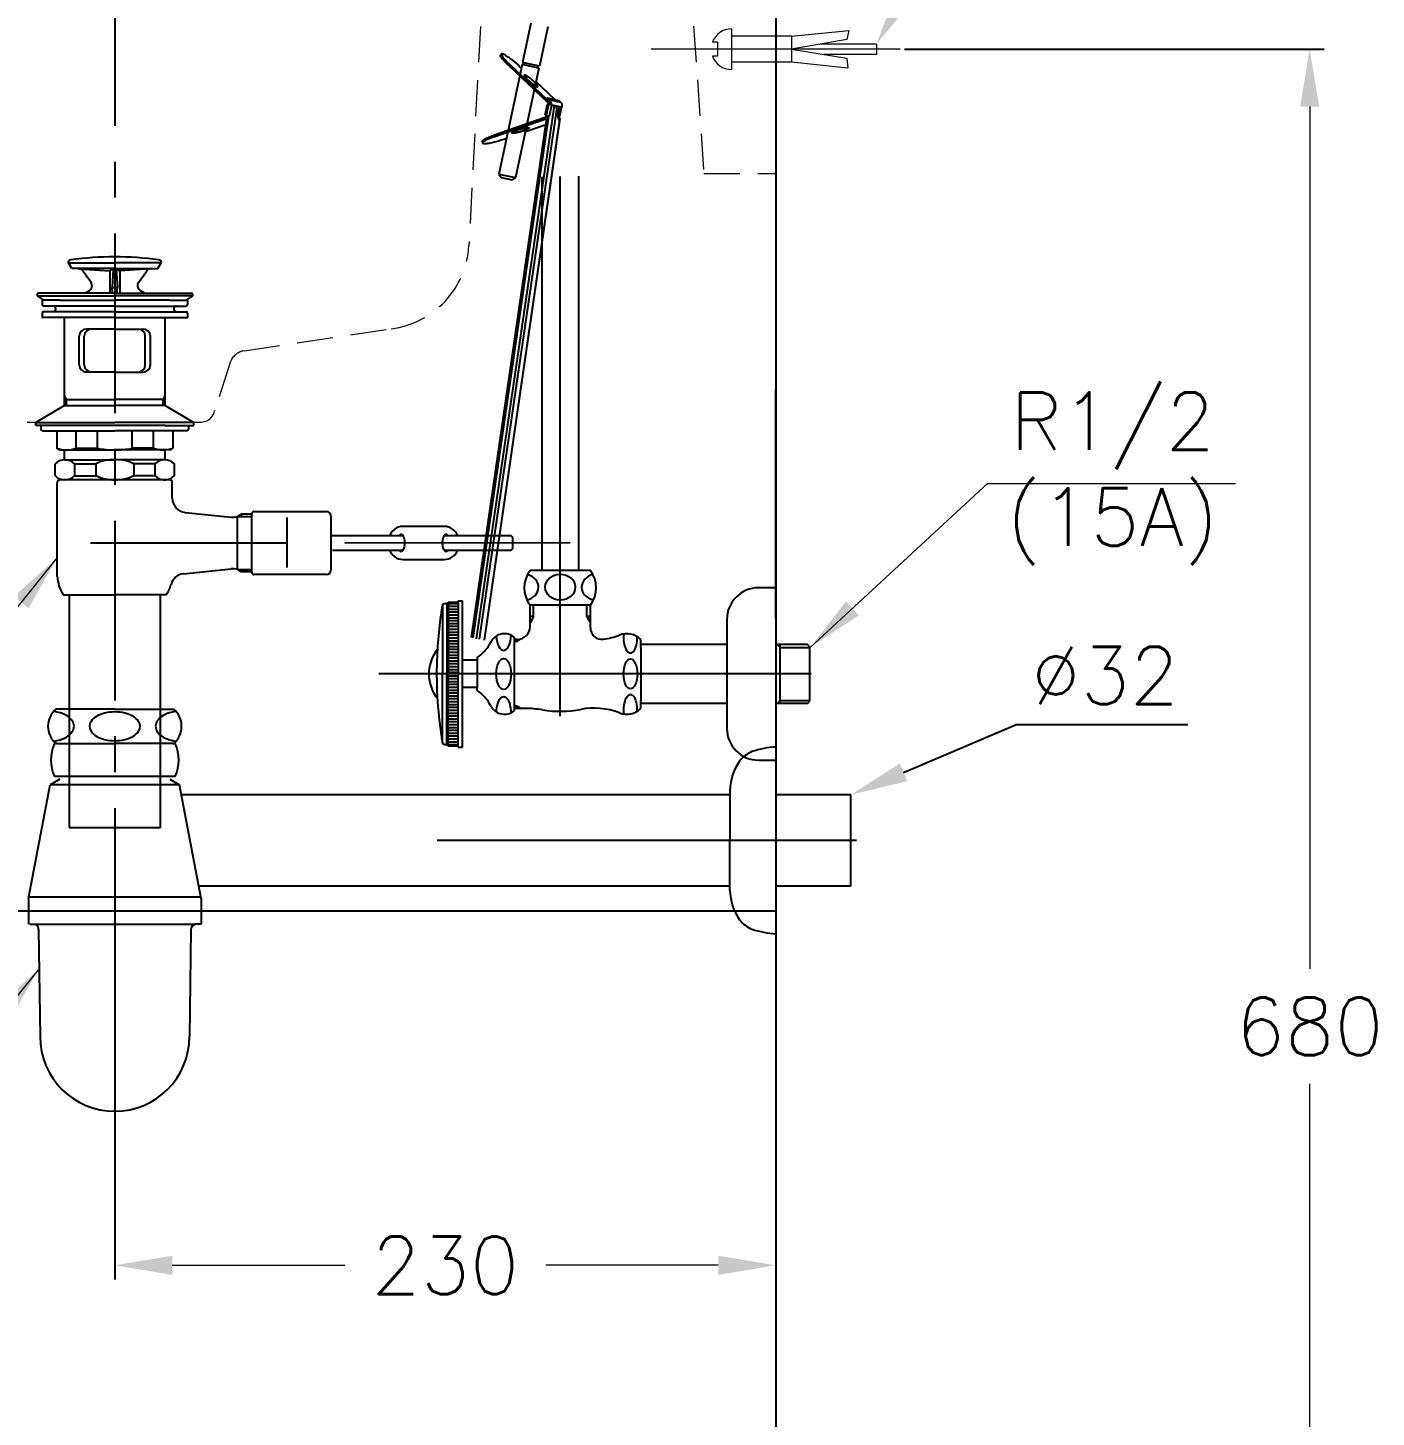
# Model space of a CAD drawing. Header units: inches. Extents: x -7545 to -4445, y -11039 to -8939.
# Drawn here: x -5443.2 to -4974, y -10596.1 to -10112.4 of the extents above; entities that cross this region are included whole.
import ezdxf

# ---------------------------------------------------------------- set-up
doc = ezdxf.new("R2010")
doc.units = ezdxf.units.IN
doc.header["$LTSCALE"] = 50
doc.header["$MEASUREMENT"] = 0
doc.linetypes.add('CENTER', pattern=[2, 1.25, -0.25, 0.25, -0.25])
doc.linetypes.add('HIDDEN', pattern=[0.375, 0.25, -0.125])
for name, color, linetype in [('1', 1, 'Continuous'), ('2', 2, 'Continuous'), ('3', 3, 'Continuous'), ('4', 4, 'Continuous'), ('6', 6, 'Continuous'), ('7', 7, 'Continuous'), ('CENTER', 2, 'CENTER')]:
    doc.layers.add(name, color=color, linetype=linetype)
doc.styles.get("Standard").update_dxf_attribs({"font": 'txt.shx', "bigfont": 'whgtxt.shx'})
doc.dimstyles.get("Standard").update_dxf_attribs({"dimtxt": 20, "dimasz": 20, "dimexe": 5, "dimexo": 1.5, "dimgap": 10, "dimtad": 0, "dimtoh": 1, "dimdec": 0, "dimzin": 0, "dimdsep": 46, "dimtxsty": 'Standard', "dimcen": 0, "dimclrd": 3, "dimclre": 3, "dimclrt": 2, "dimadec": 0, "dimazin": 3, "dimtfac": 1, "dimtdec": 0, "dimtofl": 0, "dimtmove": 0, "dimatfit": 3, "dimfxl": 0, "dimtolj": 1, "dimtzin": 0, "dimlwd": 0, "dimlwe": 25, "dimarcsym": 0})

# ---------------------------------------------------------------- blocks, each defined once
blk = doc.blocks.new('*D18')
at = {"color": 3, "linetype": 'Continuous', "lineweight": 25}
for p, q in [((-5138.14, -10119.89), (-4992.13, -10119.89)), ((-5181.44, -10800.24), (-4992.13, -10800.24))]:
    blk.add_line(p, q, dxfattribs=at)
at = {"color": 3, "linetype": 'Continuous', "lineweight": 0}
for p, q in [((-4997.13, -10139.89), (-4997.13, -10440.07)), ((-4997.13, -10780.24), (-4997.13, -10480.07))]:
    blk.add_line(p, q, dxfattribs=at)
at = {"color": 3}
for points in [[(-5000.46, -10139.89), (-4993.79, -10139.89), (-4997.13, -10119.89)], [(-5000.46, -10780.24), (-4993.79, -10780.24), (-4997.13, -10800.24)]]:
    blk.add_solid(points, dxfattribs=at)
at = {"layer": 'DEFPOINTS', "color": 0}
for p in [(-5139.64, -10119.89), (-5182.94, -10800.24), (-4997.13, -10800.24)]:
    blk.add_point(p, dxfattribs=at)
at = {"color": 2, "insert": (-4997.13, -10460.07), "char_height": 20, "attachment_point": 5}
blk.add_mtext('\\A1;680', dxfattribs=at)

msp = doc.modelspace()

# ---------------------------------------------------------------- linework, layer by layer
at = {"lineweight": 0}
for p, q in [((-5182.94, -10045.9), (-5182.94, -10162.42)), ((-5182.94, -10142.74), (-5182.94, -10412.99)), ((-5182.94, -10452.82), (-5182.94, -10492.65))]:
    msp.add_line(p, q, dxfattribs=at)
at = {"color": 7, "linetype": 'HIDDEN', "lineweight": 0}
for p, q in [((-5282.78, -10055.79), (-5289.73, -10188.36)), ((-5367.97, -10224.88), (-5316.52, -10217.22))]:
    msp.add_line(p, q, dxfattribs=at)
for p, q in [((-5182.94, -10177.55), (-5182.94, -10800.24)), ((-5523, -10419.88), (-5182.94, -10419.88))]:
    msp.add_line(p, q)
at = {"color": 4}
for p, q in [((-5432.04, -10374.02), (-5435.44, -10376.02)), ((-5391.94, -10373.11), (-5433.94, -10373.11)), ((-5393.84, -10374.02), (-5390.44, -10376.02)), ((-5442.94, -10415.52), (-5435.44, -10376.02)), ((-5390.44, -10376.02), (-5435.44, -10376.02)), ((-5382.94, -10415.52), (-5390.44, -10376.02)), ((-5442.94, -10415.02), (-5383.03, -10415.02)), ((-5442.94, -10415.52), (-5442.94, -10424.52)), ((-5382.94, -10415.52), (-5382.94, -10424.52)), ((-5442.56, -10424.52), (-5440.56, -10424.52)), ((-5440.56, -10424.52), (-5384.94, -10424.52)), ((-5439.44, -10426.32), (-5438.94, -10463.61)), ((-5386.44, -10426.45), (-5386.94, -10463.61)), ((-5382.94, -10424.52), (-5384.94, -10424.52))]:
    msp.add_line(p, q, dxfattribs=at)
at = {"color": 3}
msp.add_lwpolyline([(-5138.43, -10371.65), (-5099.47, -10355.15)], dxfattribs=at)
at = {"color": 7, "linetype": 'HIDDEN', "lineweight": 0}
msp.add_arc((-5320.67, -10186.5), 31, 277.2668, 356.559, dxfattribs=at)
at = {"color": 4}
for centre, radius, start, end in [((-5421.34, -10367.36), 13.85, 155.4705, 204.5295), ((-5404.54, -10367.36), 13.85, 335.4705, 24.5295), ((-5441.44, -10426.32), 2, 0, 64.1581), ((-5384.44, -10426.45), 2, 104.4775, 180), ((-5412.94, -10463.61), 26, 180, 0)]:
    msp.add_arc(centre, radius, start, end, dxfattribs=at)
at = {"color": 3}
msp.add_solid([(-5137.13, -10374.72), (-5156.84, -10379.45), (-5139.73, -10368.58)], dxfattribs=at)
at = {"layer": '1'}
msp.add_line((-5182.94, -9900.24), (-5182.94, -10800.24), dxfattribs=at)
at = {"layer": '1', "color": 7, "linetype": 'ByBlock'}
msp.add_line((-5182.94, -10045.89), (-5182.94, -10414.88), dxfattribs=at)
at = {"layer": '1', "color": 7, "linetype": 'Continuous', "lineweight": 0}
for p, q in [((-5198.33, -10112.8), (-5198.33, -10126.98)), ((-5177.45, -10115.39), (-5157.5, -10113.36)), ((-5157.5, -10113.36), (-5158.16, -10116.5)), ((-5203.22, -10117.49), (-5205, -10117.49)), ((-5203.22, -10117.49), (-5203.22, -10122.29)), ((-5182.52, -10115.39), (-5198.33, -10115.39)), ((-5177.45, -10115.39), (-5182.52, -10115.39)), ((-5177.45, -10115.39), (-5177.45, -10124.39)), ((-5158.16, -10116.5), (-5177.45, -10119.89)), ((-5147.89, -10118.09), (-5167.22, -10118.09)), ((-5147.89, -10118.09), (-5147.84, -10121.69)), ((-5139.64, -10119.89), (-5226.24, -10119.89)), ((-5203.22, -10122.29), (-5205, -10122.29)), ((-5177.45, -10119.89), (-5158.16, -10123.02)), ((-5147.84, -10121.69), (-5166.37, -10121.69)), ((-5158.16, -10123.02), (-5157.83, -10126.53)), ((-5182.52, -10124.39), (-5198.33, -10124.39)), ((-5177.45, -10124.39), (-5182.52, -10124.39)), ((-5157.83, -10126.53), (-5177.45, -10124.39))]:
    msp.add_line(p, q, dxfattribs=at)
at = {"layer": '1', "color": 3}
msp.add_line((-5039.57, -10355.15), (-5099.47, -10355.15), dxfattribs=at)
at = {"layer": '1', "color": 7, "linetype": 'Continuous', "lineweight": 0}
for start, end in [(90, 160.2122), (199.7878, 270)]:
    msp.add_arc((-5198.33, -10119.89), 7.09, start, end, dxfattribs=at)
at = {"layer": '1', "color": 3}
msp.add_solid([(-5134.91, -10102.52), (-5140.66, -10099.15), (-5147.89, -10118.09)], dxfattribs=at)
at = {"layer": '2', "color": 7, "linetype": 'HIDDEN', "lineweight": 0}
msp.add_arc((-5367.08, -10230.82), 6, 98.4789, 162.1548, dxfattribs=at)
at = {"layer": '3', "color": 7, "linetype": 'HIDDEN', "lineweight": 0}
for p, q in [((-5215.44, -10055.79), (-5207.94, -10163.18)), ((-5207.94, -10163.18), (-5182.94, -10163.18)), ((-5372.79, -10228.98), (-5378.11, -10245.5)), ((-5443.49, -10249.73), (-5383.05, -10249.73))]:
    msp.add_line(p, q, dxfattribs=at)
at = {"layer": '3', "color": 7}
msp.add_line((-5182.94, -10110.55), (-5182.94, -10175.55), dxfattribs=at)
at = {"layer": '3'}
for p, q in [((-5427.94, -10196.2), (-5429.17, -10194.07)), ((-5429.05, -10194.27), (-5412.94, -10194.27)), ((-5396.82, -10194.27), (-5412.94, -10194.27)), ((-5397.94, -10196.2), (-5396.71, -10194.07)), ((-5412.94, -10196.2), (-5427.94, -10196.2)), ((-5425.42, -10196.38), (-5414.69, -10197.08)), ((-5421.21, -10201.08), (-5423.93, -10197.23)), ((-5412.94, -10196.2), (-5414.69, -10197.08)), ((-5414.69, -10197.08), (-5414.69, -10204.8)), ((-5413.45, -10196.46), (-5413.89, -10202.87)), ((-5412.94, -10196.2), (-5411.19, -10197.08)), ((-5412.94, -10196.2), (-5397.94, -10196.2)), ((-5412.42, -10196.46), (-5411.99, -10202.87)), ((-5400.45, -10196.38), (-5411.19, -10197.08)), ((-5411.19, -10197.08), (-5411.19, -10204.8)), ((-5404.66, -10201.08), (-5401.94, -10197.23)), ((-5439.94, -10205.2), (-5439.94, -10205.8)), ((-5430.24, -10204.8), (-5439.54, -10204.8)), ((-5412.94, -10204.8), (-5430.24, -10204.8)), ((-5423.29, -10204.8), (-5421.85, -10203.96)), ((-5413.89, -10202.84), (-5412.94, -10202.84)), ((-5413.68, -10204.8), (-5413.89, -10202.84)), ((-5411.99, -10202.84), (-5412.94, -10202.84)), ((-5412.94, -10204.8), (-5395.64, -10204.8)), ((-5412.19, -10204.8), (-5411.99, -10202.84)), ((-5402.58, -10204.8), (-5404.03, -10203.96)), ((-5395.64, -10204.8), (-5386.34, -10204.8)), ((-5385.94, -10205.2), (-5385.94, -10205.8)), ((-5439.94, -10205.8), (-5412.94, -10205.8)), ((-5439.94, -10205.8), (-5437.79, -10207.3)), ((-5438.24, -10207.5), (-5438.24, -10208.8)), ((-5431.94, -10207.3), (-5438.04, -10207.3)), ((-5412.94, -10209.3), (-5437.74, -10209.3)), ((-5431.94, -10207.3), (-5412.94, -10207.3)), ((-5385.94, -10205.8), (-5412.94, -10205.8)), ((-5393.94, -10207.3), (-5412.94, -10207.3)), ((-5412.94, -10209.3), (-5388.13, -10209.3)), ((-5393.94, -10207.3), (-5387.83, -10207.3)), ((-5385.94, -10205.8), (-5388.08, -10207.3)), ((-5387.63, -10207.5), (-5387.63, -10208.8)), ((-5438.24, -10211.8), (-5438.24, -10213.1)), ((-5412.94, -10213.3), (-5438.04, -10213.3)), ((-5412.94, -10211.3), (-5437.74, -10211.3)), ((-5430.44, -10243.89), (-5430.44, -10213.3)), ((-5412.94, -10211.3), (-5388.13, -10211.3)), ((-5412.94, -10213.3), (-5387.83, -10213.3)), ((-5395.44, -10243.89), (-5395.44, -10213.3)), ((-5387.63, -10211.8), (-5387.63, -10213.1)), ((-5425.31, -10229.8), (-5425.31, -10219.8)), ((-5423.54, -10229.8), (-5423.54, -10219.8)), ((-5412.94, -10217.3), (-5422.81, -10217.3)), ((-5412.94, -10217.3), (-5403.06, -10217.3)), ((-5402.33, -10229.8), (-5402.33, -10219.8)), ((-5400.56, -10229.8), (-5400.56, -10219.8)), ((-5412.94, -10232.3), (-5422.81, -10232.3)), ((-5412.94, -10232.3), (-5403.06, -10232.3)), ((-5430.44, -10243.89), (-5440.44, -10249.89)), ((-5429.74, -10241.8), (-5430.44, -10240.59)), ((-5430.44, -10241.8), (-5412.94, -10241.8)), ((-5430.44, -10243.89), (-5412.94, -10243.89)), ((-5429.74, -10243.89), (-5429.74, -10241.8)), ((-5395.44, -10241.8), (-5412.94, -10241.8)), ((-5395.44, -10243.89), (-5412.94, -10243.89)), ((-5396.14, -10241.8), (-5395.44, -10240.59)), ((-5396.14, -10243.89), (-5396.14, -10241.8)), ((-5395.44, -10243.89), (-5385.44, -10249.89)), ((-5440.44, -10249.89), (-5412.94, -10249.89)), ((-5440.44, -10250.89), (-5440.44, -10249.89)), ((-5430.44, -10250.89), (-5440.44, -10250.89)), ((-5438.63, -10250.89), (-5438.63, -10252.19)), ((-5438.13, -10252.69), (-5433.13, -10252.69)), ((-5433.13, -10252.69), (-5412.94, -10252.69)), ((-5433.13, -10252.69), (-5433.13, -10258.82)), ((-5395.44, -10250.89), (-5430.44, -10250.89)), ((-5426.35, -10258.82), (-5426.35, -10252.69)), ((-5418.95, -10258.82), (-5418.95, -10252.69)), ((-5385.44, -10249.89), (-5412.94, -10249.89)), ((-5392.74, -10252.69), (-5412.94, -10252.69)), ((-5406.92, -10258.82), (-5406.92, -10252.69)), ((-5399.52, -10258.82), (-5399.52, -10252.69)), ((-5395.44, -10250.89), (-5385.44, -10250.89)), ((-5387.74, -10252.69), (-5392.74, -10252.69)), ((-5392.74, -10252.69), (-5392.74, -10258.82)), ((-5387.24, -10250.89), (-5387.24, -10252.19)), ((-5385.44, -10250.89), (-5385.44, -10249.89)), ((-5432.13, -10259.39), (-5433.13, -10258.82)), ((-5426.35, -10258.82), (-5418.95, -10258.82)), ((-5399.52, -10258.82), (-5406.92, -10258.82)), ((-5393.74, -10259.39), (-5392.74, -10258.82)), ((-5432.13, -10259.39), (-5430.73, -10259.39)), ((-5430.73, -10259.39), (-5412.94, -10259.39)), ((-5430.44, -10262.8), (-5430.44, -10259.39)), ((-5430.29, -10262.8), (-5413.18, -10262.8)), ((-5395.14, -10259.39), (-5412.94, -10259.39)), ((-5395.58, -10262.8), (-5412.69, -10262.8)), ((-5395.44, -10262.8), (-5395.44, -10259.39)), ((-5393.74, -10259.39), (-5395.14, -10259.39)), ((-5433.68, -10268.36), (-5433.68, -10264.24)), ((-5426.91, -10264.24), (-5426.91, -10268.36)), ((-5426.91, -10264.24), (-5419.5, -10264.24)), ((-5426.91, -10268.36), (-5419.5, -10268.36)), ((-5419.5, -10264.24), (-5419.5, -10268.36)), ((-5398.97, -10264.24), (-5406.37, -10264.24)), ((-5406.37, -10264.24), (-5406.37, -10268.36)), ((-5398.97, -10268.36), (-5406.37, -10268.36)), ((-5398.97, -10264.24), (-5398.97, -10268.36)), ((-5392.19, -10268.36), (-5392.19, -10264.24)), ((-5432.94, -10303.4), (-5432.94, -10270.8)), ((-5412.94, -10269.8), (-5431.94, -10269.8)), ((-5395.58, -10269.8), (-5412.94, -10269.8)), ((-5396.14, -10269.8), (-5395.58, -10269.8)), ((-5395.58, -10269.8), (-5395.18, -10269.8)), ((-5393.94, -10269.8), (-5395.44, -10269.8)), ((-5392.94, -10276.16), (-5392.94, -10270.8)), ((-5388.47, -10281.13), (-5372.43, -10282.85)), ((-5370.41, -10282.6), (-5365.3, -10282.6)), ((-5370.27, -10301.05), (-5370.27, -10282.55)), ((-5368.94, -10281.8), (-5368.94, -10282.6)), ((-5365.28, -10281.8), (-5368.94, -10281.8)), ((-5365.3, -10282.6), (-5365.3, -10281.6)), ((-5365.3, -10302), (-5365.3, -10282.6)), ((-5364.5, -10280.8), (-5339.3, -10280.8)), ((-5352.94, -10300.34), (-5352.94, -10282.9)), ((-5337.8, -10282.3), (-5337.8, -10288.07)), ((-5301.6, -10286.04), (-5312.66, -10286.04)), ((-5298.31, -10286.04), (-5301.6, -10286.04)), ((-5352.94, -10291.8), (-5421.44, -10291.82)), ((-5318.57, -10289.29), (-5338.01, -10289.29)), ((-5337.8, -10288.07), (-5337.8, -10301.3)), ((-5254.48, -10291.78), (-5332.94, -10291.8)), ((-5312.62, -10289.29), (-5318.57, -10289.29)), ((-5274.98, -10289.28), (-5298.35, -10289.29)), ((-5274.48, -10289.78), (-5274.98, -10289.28)), ((-5274.48, -10293.78), (-5274.48, -10289.78)), ((-5337.21, -10294.29), (-5312.62, -10294.29)), ((-5312.65, -10297.54), (-5301.33, -10297.54)), ((-5301.33, -10297.54), (-5298.31, -10297.54)), ((-5298.35, -10294.29), (-5274.98, -10294.28)), ((-5274.98, -10294.28), (-5274.48, -10293.78)), ((-5389.07, -10302.53), (-5372.43, -10300.74)), ((-5370.27, -10301.05), (-5365.3, -10301.05)), ((-5368.94, -10301.8), (-5368.94, -10301)), ((-5365.28, -10301.8), (-5368.94, -10301.8)), ((-5339.3, -10302.8), (-5364.5, -10302.8)), ((-5430.94, -10309.8), (-5412.94, -10309.8)), ((-5428.81, -10309.8), (-5428.81, -10390.8)), ((-5394.94, -10309.8), (-5412.94, -10309.8)), ((-5397.06, -10390.8), (-5397.06, -10309.8)), ((-5428.81, -10390.8), (-5397.06, -10390.8))]:
    msp.add_line(p, q, dxfattribs=at)
at = {"layer": '3', "color": 3, "linetype": 'Continuous', "lineweight": 25}
for p, q in [((-5412.94, -10406.49), (-5412.94, -10548.24)), ((-5182.94, -10413.05), (-5182.94, -10548.24))]:
    msp.add_line(p, q, dxfattribs=at)
at = {"layer": '3', "color": 3, "linetype": 'Continuous', "lineweight": 0}
for p, q in [((-5392.94, -10543.24), (-5332.94, -10543.24)), ((-5202.94, -10543.24), (-5262.94, -10543.24))]:
    msp.add_line(p, q, dxfattribs=at)
at = {"layer": '3'}
for centre, radius, start, end in [((-5428.09, -10194.27), 1.1, 97.3204, 169.4262), ((-5412.94, -10312.2), 120, 90, 97.3204), ((-5412.94, -10312.2), 120, 82.6796, 90), ((-5397.79, -10194.27), 1.1, 10.5738, 82.6796), ((-5425.56, -10198.38), 2, 35.2023, 86.2618), ((-5400.31, -10198.38), 2, 93.7382, 144.7977), ((-5439.54, -10205.2), 0.4, 90, 180), ((-5422.85, -10202.23), 2, 300, 35.2023), ((-5403.03, -10202.23), 2, 144.7977, 240), ((-5386.34, -10205.2), 0.4, 0, 90), ((-5438.04, -10207.5), 0.2, 90, 180), ((-5437.74, -10208.8), 0.5, 180, 270), ((-5434.44, -10210.3), 1, 270, 90), ((-5391.44, -10210.3), 1, 90, 270), ((-5388.13, -10208.8), 0.5, 270, 0), ((-5387.83, -10207.5), 0.2, 0, 90), ((-5437.74, -10211.8), 0.5, 90, 180), ((-5438.04, -10213.1), 0.2, 180, 270), ((-5388.13, -10211.8), 0.5, 0, 90), ((-5387.83, -10213.1), 0.2, 270, 0), ((-5422.81, -10219.8), 2.5, 90, 180), ((-5421.04, -10219.8), 2.5, 90, 180), ((-5404.83, -10219.8), 2.5, 0, 90), ((-5403.06, -10219.8), 2.5, 0, 90), ((-5422.81, -10229.8), 2.5, 180, 270), ((-5421.04, -10229.8), 2.5, 180, 270), ((-5404.83, -10229.8), 2.5, 270, 0), ((-5403.06, -10229.8), 2.5, 270, 0), ((-5438.13, -10252.19), 0.5, 180, 270), ((-5387.74, -10252.19), 0.5, 270, 0), ((-5429.74, -10249.21), 10.18, 250.5679, 289.4321), ((-5413.13, -10229.94), 29.46, 258.5956, 270.3737), ((-5412.74, -10229.94), 29.46, 269.6263, 281.4044), ((-5396.13, -10249.21), 10.18, 250.5679, 289.4321), ((-5430.29, -10267.51), 4.7, 43.9409, 136.0591), ((-5413.4, -10276.4), 13.61, 89.0643, 116.6472), ((-5412.47, -10276.4), 13.61, 63.3528, 90.9357), ((-5395.58, -10267.51), 4.7, 43.9409, 136.0591), ((-5430.29, -10265.09), 4.7, 223.9409, 316.0591), ((-5413.4, -10256.19), 13.61, 243.3528, 270.9357), ((-5412.47, -10256.19), 13.61, 269.0643, 296.6472), ((-5395.58, -10265.09), 4.7, 223.9409, 316.0591), ((-5431.94, -10270.8), 1, 90, 180), ((-5393.94, -10270.8), 1, 0, 90), ((-5387.94, -10276.16), 5, 180, 263.8845), ((-5372.03, -10277.87), 5, 265.3322, 308.1927), ((-5364.5, -10281.6), 0.8, 90, 180), ((-5339.3, -10282.3), 1.5, 0, 90), ((-5312.66, -10291.04), 5, 90.0143, 159.527), ((-5298.31, -10291.04), 5, 20.5016, 90.0143), ((-5312.29, -10290.57), 2.13, 132.8854, 143.0174), ((-5313.31, -10289.48), 0.639, 90.0143, 132.8854), ((-5313.31, -10289.48), 0.639, 47.1432, 90.0143), ((-5314.32, -10290.57), 2.13, 24.0606, 47.1432), ((-5315.96, -10291.31), 3.93, 10.4856, 24.0606), ((-5318.58, -10291.79), 6.59, 0.0143, 10.4856), ((-5318.58, -10291.79), 6.59, 349.543, 0.0143), ((-5292.38, -10291.78), 6.59, 169.543, 180.0143), ((-5292.38, -10291.78), 6.59, 180.0143, 190.4856), ((-5295, -10291.3), 3.93, 155.968, 169.543), ((-5296.65, -10290.57), 2.13, 132.8854, 155.968), ((-5297.66, -10289.47), 0.639, 90.0143, 132.8854), ((-5297.66, -10289.47), 0.639, 47.1432, 90.0143), ((-5298.68, -10290.57), 2.13, 37.0111, 47.1432), ((-5312.66, -10292.54), 5, 200.5016, 270.0143), ((-5312.29, -10293.01), 2.13, 217.0111, 227.1432), ((-5313.3, -10294.1), 0.639, 227.1432, 270.0143), ((-5313.3, -10294.1), 0.639, 270.0143, 312.8854), ((-5314.32, -10293.01), 2.13, 312.8854, 335.968), ((-5315.96, -10292.27), 3.93, 335.968, 349.543), ((-5295, -10292.27), 3.93, 190.4856, 204.0606), ((-5296.64, -10293), 2.13, 204.0606, 227.1432), ((-5298.31, -10292.54), 5, 270.0143, 339.527), ((-5297.66, -10294.1), 0.639, 227.1432, 270.0143), ((-5297.66, -10294.1), 0.639, 270.0143, 312.8854), ((-5298.68, -10293), 2.13, 312.8854, 323.0174), ((-5372.03, -10305.73), 5, 51.8073, 94.6678), ((-5364.5, -10302), 0.8, 180, 270), ((-5339.3, -10301.3), 1.5, 270, 0), ((-5419.95, -10302.85), 13, 182.42, 212.3), ((-5405.92, -10302.85), 13, 327.7, 345.0405), ((-5388.54, -10307.5), 5, 96.1155, 165.0405)]:
    msp.add_arc(centre, radius, start, end, dxfattribs=at)
at = {"layer": '3', "color": 7, "linetype": 'HIDDEN', "lineweight": 0}
msp.add_arc((-5383.05, -10244.73), 5, 270, 351.1144, dxfattribs=at)
at = {"layer": '3', "color": 3}
for points in [[(-5392.94, -10539.91), (-5392.94, -10546.58), (-5412.94, -10543.24)], [(-5202.94, -10539.91), (-5202.94, -10546.58), (-5182.94, -10543.24)]]:
    msp.add_solid(points, dxfattribs=at)
at = {"layer": '4'}
for p, q in [((-5429.19, -10349.61), (-5433.48, -10349.61)), ((-5429.19, -10349.61), (-5433.48, -10349.61)), ((-5412.94, -10349.61), (-5429.19, -10349.61)), ((-5412.94, -10349.61), (-5429.19, -10349.61)), ((-5412.94, -10349.61), (-5396.69, -10349.61)), ((-5412.94, -10349.61), (-5396.69, -10349.61)), ((-5396.69, -10349.61), (-5392.4, -10349.61)), ((-5396.69, -10349.61), (-5392.4, -10349.61)), ((-5433.09, -10361.61), (-5433.48, -10361.61)), ((-5433.09, -10361.61), (-5412.94, -10361.61)), ((-5433.09, -10361.61), (-5412.94, -10361.61)), ((-5392.79, -10361.61), (-5412.94, -10361.61)), ((-5392.79, -10361.61), (-5412.94, -10361.61)), ((-5392.79, -10361.61), (-5392.4, -10361.61)), ((-5198.92, -10379.45), (-5389.78, -10379.45)), ((-5198.92, -10377.93), (-5198.92, -10395.32)), ((-5156.84, -10379.45), (-5182.94, -10379.45)), ((-5156.84, -10411.2), (-5156.84, -10379.45)), ((-5154.84, -10395.32), (-5300.71, -10395.32)), ((-5198.92, -10412.72), (-5198.92, -10395.32)), ((-5198.92, -10411.2), (-5383.76, -10411.2)), ((-5156.84, -10411.2), (-5182.94, -10411.2))]:
    msp.add_line(p, q, dxfattribs=at)
for centre, radius, start, end in [((-5428.19, -10355.61), 8, 131.4096, 228.5904), ((-5436.19, -10365.74), 15.42, 76.3745, 82.907), ((-5434.97, -10360.74), 10.28, 59.664, 76.3745), ((-5412.94, -10366.22), 15.61, 90, 103.1721), ((-5412.94, -10366.22), 15.61, 90, 103.1721), ((-5412.94, -10366.22), 15.61, 76.8279, 90), ((-5412.94, -10366.22), 15.61, 76.8279, 90), ((-5390.9, -10360.74), 10.28, 103.6255, 120.336), ((-5389.69, -10365.74), 15.42, 97.093, 103.6255), ((-5397.69, -10355.61), 8, 311.4096, 48.5904), ((-5433.13, -10357.58), 6.63, 35.2916, 59.664), ((-5430.34, -10355.61), 3.21, 0, 35.2916), ((-5430.34, -10355.61), 3.21, 324.7084, 360), ((-5418.84, -10355.61), 2.94, 143.7544, 216.2456), ((-5416.03, -10357.68), 6.43, 119.4668, 143.7544), ((-5416.03, -10357.68), 6.43, 119.4668, 143.7544), ((-5414.16, -10360.98), 10.23, 103.1721, 119.4668), ((-5414.16, -10360.98), 10.23, 103.1721, 119.4668), ((-5411.71, -10360.98), 10.23, 60.5332, 76.8279), ((-5411.71, -10360.98), 10.23, 60.5332, 76.8279), ((-5409.84, -10357.68), 6.43, 36.2456, 60.5332), ((-5409.84, -10357.68), 6.43, 36.2456, 60.5332), ((-5407.03, -10355.61), 2.94, 323.7544, 36.2456), ((-5395.53, -10355.61), 3.21, 144.7084, 180), ((-5395.53, -10355.61), 3.21, 180, 215.2916), ((-5392.74, -10357.58), 6.63, 120.336, 144.7084), ((-5436.19, -10345.49), 15.42, 277.093, 283.6255), ((-5434.97, -10350.49), 10.28, 283.6255, 300.336), ((-5433.13, -10353.64), 6.63, 300.336, 324.7084), ((-5416.03, -10353.55), 6.43, 216.2456, 240.5332), ((-5414.16, -10350.25), 10.23, 240.5332, 256.8279), ((-5412.94, -10345), 15.61, 256.8279, 270), ((-5412.94, -10345), 15.61, 270, 283.1721), ((-5411.71, -10350.25), 10.23, 283.1721, 299.4668), ((-5409.84, -10353.55), 6.43, 299.4668, 323.7544), ((-5392.74, -10353.64), 6.63, 215.2916, 239.664), ((-5390.9, -10350.49), 10.28, 239.664, 256.3745), ((-5389.69, -10345.49), 15.42, 256.3745, 262.907), ((-5187.59, -10373.75), 10, 111.1927, 142.8035), ((-5181.44, -10392.79), 30, 92.866, 109.0071), ((-5178.94, -10378.82), 20, 146.2077, 177.4359), ((-5178.94, -10411.82), 20, 182.5641, 213.7923), ((-5187.59, -10416.9), 10, 217.1965, 248.8073), ((-5181.44, -10397.86), 30, 250.9929, 267.134)]:
    msp.add_arc(centre, radius, start, end, dxfattribs=at)
at = {"layer": '6'}
for p, q in [((-5264.29, -10164.35), (-5264.29, -10301.39)), ((-5257.94, -10352.11), (-5257.94, -10164.22)), ((-5251.59, -10164.09), (-5251.59, -10301.39)), ((-5182.94, -10318.05), (-5182.94, -10238.37)), ((-5182.94, -10278.42), (-5182.94, -10297.69)), ((-5251.59, -10301.39), (-5268.44, -10301.39)), ((-5247.44, -10301.39), (-5251.59, -10301.39)), ((-5293.44, -10311.89), (-5291.94, -10311.89)), ((-5293.44, -10312.09), (-5293.44, -10311.89)), ((-5293.44, -10312.09), (-5293.44, -10337.39)), ((-5291.94, -10312.89), (-5291.94, -10311.89)), ((-5182.94, -10307.39), (-5188.94, -10307.39)), ((-5298.85, -10313.39), (-5298.85, -10337.39)), ((-5298.26, -10312.89), (-5297.44, -10312.89)), ((-5297.44, -10312.89), (-5296.94, -10312.39)), ((-5297.44, -10312.89), (-5297.44, -10337.39)), ((-5296.94, -10312.39), (-5296.94, -10337.39)), ((-5296.94, -10312.39), (-5293.74, -10312.39)), ((-5296.94, -10312.8), (-5293.44, -10312.8)), ((-5296.94, -10313.8), (-5293.44, -10313.8)), ((-5296.94, -10314.8), (-5293.44, -10314.8)), ((-5296.94, -10315.8), (-5293.44, -10315.8)), ((-5296.94, -10316.8), (-5293.44, -10316.8)), ((-5291.94, -10337.39), (-5291.94, -10312.89)), ((-5268.44, -10320.89), (-5268.44, -10313.39)), ((-5247.44, -10313.39), (-5268.44, -10313.39)), ((-5267.19, -10317.39), (-5267.19, -10313.39)), ((-5248.69, -10317.39), (-5248.69, -10313.39)), ((-5247.44, -10321.31), (-5247.44, -10313.39)), ((-5296.94, -10317.8), (-5293.44, -10317.8)), ((-5296.94, -10318.8), (-5293.44, -10318.8)), ((-5296.94, -10319.8), (-5293.44, -10319.8)), ((-5296.94, -10320.8), (-5293.44, -10320.8)), ((-5296.94, -10321.8), (-5293.44, -10321.8)), ((-5267.19, -10317.39), (-5268.44, -10317.39)), ((-5267.19, -10317.39), (-5268.44, -10319.56)), ((-5247.44, -10317.39), (-5248.69, -10317.39)), ((-5248.69, -10317.39), (-5247.44, -10319.56)), ((-5199.94, -10318.39), (-5199.94, -10356.39)), ((-5296.94, -10322.8), (-5293.44, -10322.8)), ((-5296.94, -10323.8), (-5293.44, -10323.8)), ((-5296.94, -10324.8), (-5293.44, -10324.8)), ((-5296.94, -10325.8), (-5293.44, -10325.8)), ((-5281.96, -10326.07), (-5282.52, -10327.03)), ((-5273.85, -10325.39), (-5273.85, -10324.67)), ((-5273.85, -10349.39), (-5273.85, -10325.39)), ((-5272.94, -10325.39), (-5273.85, -10325.39)), ((-5272.94, -10326.14), (-5273.85, -10326.14)), ((-5272.94, -10326.14), (-5271.64, -10325.2)), ((-5272.94, -10326.14), (-5272.94, -10325.39)), ((-5229.94, -10328.14), (-5229.94, -10325.39)), ((-5296.94, -10326.8), (-5293.44, -10326.8)), ((-5296.94, -10327.8), (-5293.44, -10327.8)), ((-5296.94, -10328.8), (-5293.44, -10328.8)), ((-5296.94, -10329.8), (-5293.44, -10329.8)), ((-5296.94, -10330.8), (-5293.44, -10330.8)), ((-5199.94, -10327.14), (-5229.94, -10327.14)), ((-5229.94, -10328.14), (-5229.94, -10346.64)), ((-5171.94, -10327.14), (-5182.94, -10327.14)), ((-5181.44, -10328.14), (-5182.44, -10327.14)), ((-5181.44, -10347.64), (-5181.44, -10327.14)), ((-5181.44, -10328.14), (-5170.94, -10328.14)), ((-5170.94, -10328.14), (-5171.94, -10327.14)), ((-5171.06, -10346.64), (-5171.06, -10328.14)), ((-5296.94, -10331.8), (-5293.44, -10331.8)), ((-5296.94, -10332.8), (-5293.44, -10332.8)), ((-5296.94, -10333.8), (-5293.44, -10333.8)), ((-5296.94, -10334.8), (-5293.44, -10334.8)), ((-5296.94, -10335.8), (-5293.44, -10335.8)), ((-5286.85, -10332.64), (-5291.94, -10332.64)), ((-5286.85, -10331.66), (-5286.85, -10332.64)), ((-5286.85, -10332.64), (-5286.85, -10342.14)), ((-5170.66, -10337.39), (-5321.07, -10337.39)), ((-5298.85, -10361.39), (-5298.85, -10337.39)), ((-5297.44, -10361.89), (-5297.44, -10337.39)), ((-5296.94, -10336.8), (-5293.44, -10336.8)), ((-5296.94, -10362.39), (-5296.94, -10337.39)), ((-5296.94, -10337.98), (-5293.44, -10337.98)), ((-5296.94, -10338.98), (-5293.44, -10338.98)), ((-5296.94, -10339.98), (-5293.44, -10339.98)), ((-5296.94, -10340.98), (-5293.44, -10340.98)), ((-5293.44, -10362.69), (-5293.44, -10337.39)), ((-5291.94, -10362.89), (-5291.94, -10337.39)), ((-5296.94, -10341.98), (-5293.44, -10341.98)), ((-5296.94, -10342.98), (-5293.44, -10342.98)), ((-5296.94, -10343.98), (-5293.44, -10343.98)), ((-5296.94, -10344.98), (-5293.44, -10344.98)), ((-5296.94, -10345.98), (-5293.44, -10345.98)), ((-5286.85, -10342.14), (-5291.94, -10342.14)), ((-5286.85, -10343.13), (-5286.85, -10342.14)), ((-5296.94, -10346.98), (-5293.44, -10346.98)), ((-5296.94, -10347.98), (-5293.44, -10347.98)), ((-5296.94, -10348.98), (-5293.44, -10348.98)), ((-5296.94, -10349.98), (-5293.44, -10349.98)), ((-5281.96, -10348.71), (-5282.52, -10347.76)), ((-5272.94, -10348.64), (-5273.85, -10348.64)), ((-5273.85, -10350.11), (-5273.85, -10349.39)), ((-5270.22, -10349.39), (-5273.85, -10349.39)), ((-5272.94, -10349.39), (-5272.94, -10348.64)), ((-5272.94, -10348.64), (-5271.64, -10349.39)), ((-5229.94, -10349.39), (-5229.94, -10346.64)), ((-5199.94, -10347.64), (-5229.94, -10347.64)), ((-5229.94, -10347.64), (-5229.94, -10347.83)), ((-5229.94, -10349.39), (-5229.94, -10347.83)), ((-5171.94, -10347.64), (-5182.94, -10347.64)), ((-5182.44, -10347.64), (-5181.44, -10346.64)), ((-5181.44, -10346.64), (-5170.94, -10346.64)), ((-5171.94, -10347.64), (-5170.94, -10346.64)), ((-5296.94, -10350.98), (-5293.44, -10350.98)), ((-5296.94, -10351.98), (-5293.44, -10351.98)), ((-5296.94, -10352.98), (-5293.44, -10352.98)), ((-5296.94, -10353.98), (-5293.44, -10353.98)), ((-5296.94, -10354.98), (-5293.44, -10354.98)), ((-5296.94, -10355.98), (-5293.44, -10355.98)), ((-5296.94, -10356.98), (-5293.44, -10356.98)), ((-5296.94, -10357.98), (-5293.44, -10357.98)), ((-5296.94, -10358.98), (-5293.44, -10358.98)), ((-5296.94, -10359.98), (-5293.44, -10359.98)), ((-5298.26, -10361.89), (-5297.44, -10361.89)), ((-5297.44, -10361.89), (-5296.94, -10362.39)), ((-5296.94, -10360.98), (-5293.44, -10360.98)), ((-5296.94, -10361.98), (-5293.44, -10361.98)), ((-5296.94, -10362.39), (-5293.74, -10362.39)), ((-5293.44, -10362.89), (-5293.44, -10362.69)), ((-5293.44, -10362.89), (-5291.94, -10362.89)), ((-5188.94, -10367.39), (-5182.94, -10367.39))]:
    msp.add_line(p, q, dxfattribs=at)
for centre, radius, start, end in [((-5260.44, -10307.39), 10, 143.1301, 216.8699), ((-5255.44, -10307.39), 10, 323.1301, 36.8699), ((-5293.74, -10312.09), 0.3, 270, 0), ((-5188.94, -10318.39), 11, 90, 180), ((-5155.94, -10337.39), 145, 170.5066, 178.0569), ((-5298.26, -10313.59), 0.7, 90, 170.5066), ((-5272.94, -10320.89), 4.5, 270, 0), ((-5243.44, -10321.31), 4, 180, 277.7117), ((-5277.32, -10328.75), 5.36, 49.5694, 150), ((-5246.23, -10300.67), 24.83, 277.7117, 290.9661), ((-5234.84, -10330.39), 7, 45.4871, 110.9661), ((-5289.68, -10337.44), 14, 141.7859, 179.7527), ((-5294.64, -10320.03), 14, 303.8098, 330), ((-5155.94, -10337.39), 145, 178.0569, 189.4934), ((-5289.68, -10337.3), 14, 180.2473, 218.2141), ((-5294.64, -10354.76), 14, 30, 56.1902), ((-5277.32, -10346.04), 5.36, 210, 310.4306), ((-5270.22, -10387.39), 38, 80.6952, 90), ((-5257.94, -10312.39), 38, 260.6952, 280.7373), ((-5246.23, -10374.12), 24.83, 69.0339, 100.7373), ((-5234.84, -10344.4), 7, 249.0339, 314.5), ((-5188.94, -10356.39), 11, 180, 270), ((-5298.26, -10361.19), 0.7, 189.4934, 270), ((-5293.74, -10362.69), 0.3, 0, 90)]:
    msp.add_arc(centre, radius, start, end, dxfattribs=at)
for centre, major_axis, ratio, start_param, end_param in [((-5270.71, -10307.17), (-5.23, 0), 0.866391, 1.800504, 4.443058), ((-5245.25, -10307.17), (5.23, 0), 0.866391, 1.824119, 4.49897), ((-5277.62, -10323.8), (0, 5.4), 0.478204, 1.649187, 4.692658), ((-5233.5, -10324.89), (0, 5.22), 0.46009, 1.292018, 4.793095), ((-5277.62, -10350.71), (0, 5.4), 0.478204, 4.6817, 7.825213), ((-5233.5, -10349.81), (0, 5.22), 0.46009, 4.613779, 8.15122)]:
    msp.add_ellipse(centre, major_axis=major_axis, ratio=ratio, start_param=start_param, end_param=end_param, dxfattribs=at)
for centre, major_axis, ratio in [((-5257.94, -10307.17), (5.23, 0), 0.866391), ((-5277.62, -10337.39), (0, -5.4), 0.478204), ((-5233.5, -10337.39), (0, -5.22), 0.46009)]:
    msp.add_ellipse(centre, major_axis=major_axis, ratio=ratio, dxfattribs=at)
at = {"layer": '7'}
for p, q in [((-5268.15, -10110.83), (-5271.06, -10124.52)), ((-5262.28, -10112.08), (-5265.19, -10125.77)), ((-5278.39, -10121.58), (-5278.71, -10121.95)), ((-5271.2, -10125.21), (-5279.31, -10163.36)), ((-5275.63, -10125.12), (-5275.96, -10125.49)), ((-5275.96, -10125.49), (-5262.32, -10138.31)), ((-5262.71, -10137.26), (-5275.63, -10125.12)), ((-5265.33, -10126.46), (-5273.44, -10164.6)), ((-5271.46, -10126.44), (-5272.06, -10125.88)), ((-5265.33, -10126.46), (-5271.2, -10125.21)), ((-5265.19, -10125.77), (-5271.06, -10124.52)), ((-5270.71, -10125.31), (-5270.57, -10124.63)), ((-5265.82, -10126.35), (-5265.68, -10125.67)), ((-5259.76, -10137.44), (-5266.35, -10131.25)), ((-5262.39, -10136.88), (-5262.78, -10137.33)), ((-5262.78, -10137.33), (-5262.17, -10137.9)), ((-5262.39, -10136.88), (-5258.47, -10137.71)), ((-5261.78, -10137.45), (-5262.39, -10136.88)), ((-5261.74, -10137.49), (-5261.9, -10138.24)), ((-5261.78, -10137.45), (-5257.86, -10138.28)), ((-5257.86, -10138.28), (-5258.47, -10137.71)), ((-5287.06, -10325.1), (-5259.92, -10139.55)), ((-5286.02, -10325.31), (-5259.13, -10140.96)), ((-5262.52, -10139.15), (-5263.32, -10142.91)), ((-5261.97, -10139.27), (-5262.77, -10143.03)), ((-5261.72, -10139.32), (-5262.52, -10139.15)), ((-5261.68, -10143.26), (-5260.85, -10139.35)), ((-5257.5, -10140.06), (-5260.89, -10139.34)), ((-5257.52, -10140.06), (-5258.18, -10143.16)), ((-5258.17, -10143.35), (-5257.48, -10140.07)), ((-5262.54, -10143.08), (-5288.87, -10324.74)), ((-5261.98, -10143.2), (-5288.3, -10324.86)), ((-5258.19, -10144.52), (-5284.39, -10325.64)), ((-5258.06, -10144.03), (-5284.36, -10325.65)), ((-5263.47, -10143.77), (-5281.15, -10149.93)), ((-5281.01, -10150.4), (-5263.33, -10144.24)), ((-5270.04, -10148.58), (-5263.2, -10146.2)), ((-5262.81, -10144.35), (-5263.33, -10144.24)), ((-5263.31, -10142.91), (-5261.68, -10143.26)), ((-5258.15, -10144.01), (-5258.06, -10144.03)), ((-5285.11, -10152.04), (-5284.97, -10152.52)), ((-5281.15, -10149.93), (-5281.01, -10150.4)), ((-5277.44, -10151.16), (-5276.66, -10150.89)), ((-5279.31, -10163.36), (-5273.44, -10164.6)), ((-5279.31, -10163.36), (-5278.54, -10164.54)), ((-5278.54, -10164.54), (-5274.63, -10165.37)), ((-5273.44, -10164.6), (-5274.63, -10165.37))]:
    msp.add_line(p, q, dxfattribs=at)
for points in [[(-5275.96, -10125.49), (-5276.63, -10124.85), (-5277.23, -10124.23), (-5277.75, -10123.65), (-5278.17, -10123.14), (-5278.48, -10122.7), (-5278.68, -10122.35), (-5278.75, -10122.09), (-5278.71, -10121.95)], [(-5278.39, -10121.58), (-5278.43, -10121.72), (-5278.36, -10121.97), (-5278.16, -10122.32), (-5277.85, -10122.76), (-5277.43, -10123.28), (-5276.91, -10123.85), (-5276.3, -10124.47), (-5275.63, -10125.12)], [(-5272.06, -10125.88), (-5272.78, -10125.22), (-5273.53, -10124.57), (-5274.29, -10123.94), (-5275.03, -10123.36), (-5275.74, -10122.84), (-5276.4, -10122.39), (-5277, -10122.02), (-5277.5, -10121.75), (-5277.91, -10121.58), (-5278.2, -10121.52), (-5278.38, -10121.56), (-5278.39, -10121.58)], [(-5270.4, -10128.91), (-5270.43, -10128.97), (-5270.39, -10129.12), (-5270.35, -10129.19)], [(-5270.24, -10128.89), (-5270.38, -10128.89), (-5270.4, -10128.91)], [(-5270.35, -10129.19), (-5270.26, -10129.35), (-5270.04, -10129.63), (-5269.75, -10129.97), (-5269.39, -10130.34), (-5268.98, -10130.74), (-5268.54, -10131.14), (-5268.08, -10131.54), (-5267.62, -10131.91), (-5267.17, -10132.24), (-5266.76, -10132.53), (-5266.4, -10132.75), (-5266.1, -10132.91), (-5265.88, -10132.98)], [(-5266.47, -10131.8), (-5266.73, -10131.53), (-5267.14, -10131.13), (-5267.58, -10130.73), (-5268.04, -10130.33), (-5268.51, -10129.96), (-5268.95, -10129.63), (-5269.36, -10129.34), (-5269.72, -10129.12), (-5270.02, -10128.96), (-5270.24, -10128.89)], [(-5266.23, -10132.85), (-5266.41, -10132.61), (-5266.59, -10132.39)], [(-5265.72, -10132.96), (-5265.7, -10132.9), (-5265.74, -10132.75), (-5265.87, -10132.52), (-5266.09, -10132.24), (-5266.38, -10131.9), (-5266.47, -10131.8)], [(-5265.88, -10132.98), (-5265.75, -10132.98), (-5265.72, -10132.96)], [(-5262.17, -10137.9), (-5262.07, -10138), (-5261.98, -10138.12), (-5261.9, -10138.24)], [(-5261.74, -10137.49), (-5261.76, -10137.47), (-5261.78, -10137.45)], [(-5260.89, -10139.34), (-5260.91, -10139.14), (-5260.95, -10138.92), (-5261.01, -10138.71), (-5261.08, -10138.5), (-5261.18, -10138.28), (-5261.29, -10138.07), (-5261.42, -10137.87), (-5261.58, -10137.67), (-5261.74, -10137.49)], [(-5262.02, -10139.19), (-5262.01, -10139.05), (-5262.03, -10138.84), (-5262.08, -10138.64), (-5262.18, -10138.46), (-5262.32, -10138.31)], [(-5262.03, -10139.26), (-5262.02, -10139.19)], [(-5261.9, -10138.24), (-5261.79, -10138.48), (-5261.71, -10138.75), (-5261.69, -10139.04), (-5261.72, -10139.32)], [(-5259.56, -10139.62), (-5259.47, -10139.76), (-5259.41, -10139.9), (-5259.36, -10140.03), (-5259.32, -10140.16), (-5259.28, -10140.29), (-5259.24, -10140.42), (-5259.19, -10140.55), (-5259.16, -10140.68), (-5259.14, -10140.82), (-5259.13, -10140.96)], [(-5259.13, -10140.96), (-5259.12, -10141.16), (-5259.1, -10141.35), (-5259.07, -10141.55), (-5259.04, -10141.75), (-5259, -10141.96), (-5258.96, -10142.2), (-5258.94, -10142.48), (-5258.92, -10142.78), (-5258.88, -10143.11), (-5258.79, -10143.45), (-5258.69, -10143.77), (-5258.6, -10144.06), (-5258.52, -10144.31), (-5258.45, -10144.5), (-5258.37, -10144.63), (-5258.3, -10144.69), (-5258.24, -10144.67), (-5258.2, -10144.56), (-5258.19, -10144.52)], [(-5258.26, -10141.15), (-5258.26, -10141), (-5258.27, -10140.86), (-5258.3, -10140.73), (-5258.33, -10140.61), (-5258.35, -10140.48), (-5258.37, -10140.36), (-5258.38, -10140.23), (-5258.4, -10140.11), (-5258.43, -10139.98), (-5258.45, -10139.86)], [(-5258.19, -10144.52), (-5258.17, -10144.39), (-5258.15, -10144.17), (-5258.15, -10143.9), (-5258.16, -10143.6), (-5258.18, -10143.27), (-5258.18, -10142.95), (-5258.18, -10142.64), (-5258.17, -10142.37), (-5258.18, -10142.13), (-5258.21, -10141.92), (-5258.23, -10141.73), (-5258.24, -10141.54), (-5258.25, -10141.34), (-5258.26, -10141.15)], [(-5257.82, -10138.32), (-5257.84, -10138.3), (-5257.86, -10138.28)], [(-5257.82, -10138.32), (-5257.66, -10138.5), (-5257.54, -10138.69), (-5257.46, -10138.9), (-5257.4, -10139.12), (-5257.38, -10139.35), (-5257.39, -10139.59), (-5257.42, -10139.78)], [(-5257.42, -10139.78), (-5257.43, -10139.83), (-5257.5, -10140.06)], [(-5274.69, -10149.06), (-5274.69, -10149), (-5274.59, -10148.88), (-5274.37, -10148.72), (-5274.06, -10148.55), (-5273.66, -10148.36), (-5273.18, -10148.17), (-5272.65, -10147.97), (-5272.08, -10147.78), (-5271.5, -10147.61), (-5270.92, -10147.46), (-5270.38, -10147.33), (-5269.89, -10147.24), (-5269.47, -10147.18), (-5269.14, -10147.16), (-5268.9, -10147.18)], [(-5268.76, -10147.27), (-5268.76, -10147.33), (-5268.86, -10147.46), (-5269.08, -10147.61), (-5269.39, -10147.78), (-5269.79, -10147.97), (-5269.92, -10148.02)], [(-5269.27, -10147.17), (-5269.53, -10147.31), (-5269.79, -10147.43)], [(-5268.9, -10147.18), (-5268.78, -10147.24), (-5268.76, -10147.27)], [(-5263.47, -10143.77), (-5263.29, -10143.68), (-5263.13, -10143.55), (-5262.99, -10143.4), (-5262.89, -10143.22), (-5262.87, -10143.15)], [(-5262.69, -10143.8), (-5262.81, -10143.92), (-5263.06, -10144.11), (-5263.33, -10144.24)], [(-5262.87, -10143.15), (-5262.83, -10143.02)], [(-5285.11, -10152.04), (-5285.09, -10151.9), (-5284.92, -10151.69), (-5284.6, -10151.45), (-5284.13, -10151.18), (-5283.54, -10150.88), (-5282.83, -10150.57), (-5282.03, -10150.25), (-5281.15, -10149.93)], [(-5281.01, -10150.4), (-5281.88, -10150.72), (-5282.69, -10151.04), (-5283.39, -10151.35), (-5283.99, -10151.65), (-5284.45, -10151.92), (-5284.77, -10152.17), (-5284.95, -10152.37), (-5284.97, -10152.51)], [(-5284.97, -10152.51), (-5284.96, -10152.53), (-5284.82, -10152.65), (-5284.52, -10152.71), (-5284.08, -10152.72), (-5283.51, -10152.68), (-5282.82, -10152.58), (-5282.04, -10152.44), (-5281.17, -10152.25), (-5280.26, -10152.02), (-5279.31, -10151.76), (-5278.36, -10151.47), (-5277.44, -10151.16)], [(-5274.55, -10149.15), (-5274.67, -10149.09), (-5274.69, -10149.06)], [(-5269.92, -10148.02), (-5270.27, -10148.17), (-5270.8, -10148.36), (-5271.37, -10148.55), (-5271.95, -10148.72), (-5272.53, -10148.88), (-5273.07, -10149), (-5273.56, -10149.09), (-5273.98, -10149.15), (-5274.31, -10149.17), (-5274.55, -10149.15)]]:
    msp.add_spline(points, degree=3, dxfattribs=at)
at = {"layer": 'CENTER', "color": 1, "linetype": 'CENTER'}
msp.add_line((-5412.94, -10084.07), (-5412.94, -10422.17), dxfattribs=at)

# ---------------------------------------------------------------- texts
at = {"layer": '1', "color": 2}
msp.add_text('∅32', height=20, dxfattribs=at).set_placement((-5094.03, -10347.89))
at = {"layer": '1', "color": 2, "insert": (-5065.72, -10269.4), "char_height": 20, "attachment_point": 5}
msp.add_mtext('R1/2\\P(15A)', dxfattribs=at)
at = {"layer": '3', "color": 2, "insert": (-5297.94, -10543.24), "char_height": 20, "attachment_point": 5}
msp.add_mtext('\\A1;230', dxfattribs=at)

# ---------------------------------------------------------------- dimensions: what is measured, and where the dimension line sits
dim = msp.add_linear_dim(base=(-4997.13, -10800.24), p1=(-5139.64, -10119.89), p2=(-5182.94, -10800.24), angle=90, dimstyle='Standard', override={"dimtih": 1, "dimarcsym": 1})
dim.commit()
dim.dimension.update_dxf_attribs({"geometry": '*D18', "text_midpoint": (-4997.13, -10460.07), "dimtype": 160})

# ---------------------------------------------------------------- leaders
for points, override in [([(-5170.94, -10328.14), (-5109.2, -10271.11), (-5022.94, -10271.11)], {"dimgap": 10, "dimtad": 0, "dimtih": 1, "dimarcsym": 1}), ([(-5432.94, -10296.89), (-5548.96, -10440.77), (-5699.97, -10440.77)], {"dimgap": 10, "dimtad": 0, "dimarcsym": 1}), ([(-5439.56, -10440.34), (-5555.58, -10584.22), (-5710.13, -10584.22)], {"dimgap": 10, "dimtad": 0, "dimarcsym": 1})]:
    msp.add_leader(points, dimstyle='Standard', override=override)

doc.saveas('drawing.dxf')
